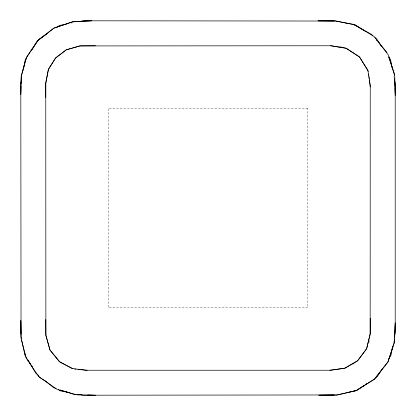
<?xml version="1.0" encoding="UTF-8"?>
<svg xmlns="http://www.w3.org/2000/svg" width="416" height="416" viewBox="0 0 416 416"><rect width="100%" height="100%" fill="white"/><g stroke="black" fill="none" stroke-linecap="round" stroke-linejoin="round"><path stroke-width="0.31" stroke-dasharray="2.08 1.56" d="M393.422 342.248L393.661 340.99M71.349 23.14L75.088 22.402M353.153 51.834L353.512 52.104M393.848 76.336L394.092 77.584M21.783 337.792L22.032 339.04M339.576 46.426A37.497 37.497 0 0 1 341.468 46.826M369.418 340.465A37.471 37.471 0 0 1 368.607 343.616M354.416 363.308A37.471 37.471 0 0 1 352.326 364.686M307.84 108.16L108.16 108.16L108.16 307.84L307.84 307.84L307.84 108.16"/><path stroke-width="0.62" d="M45.76 97.505L45.781 82.716L48.48 69.222L55.604 57.97L66.238 49.837L79.633 45.937L331.292 45.76L346.159 48.246L359.247 56.701L367.812 70.002L370.24 85.28L370.167 334.428L366.553 348.904L357.656 360.734L345.186 368.087L330.824 370.24L85.753 370.24L71.89 368.451L59.119 361.431L49.806 349.695L45.874 335.343L45.76 83.496L48.344 69.545L55.526 58.058L66.378 49.774L80.246 45.895L95.545 45.76M370.24 318.193L370.214 333.346L366.751 348.468L357.526 360.849L344.609 368.285L329.878 370.24M20.8 94.718L21.148 76.908L26.192 58.006L37.57 40.752L54.08 28.038L73.294 21.642L91.827 20.8M20.8 93.616L21.008 86.024M21.06 84.126L21.284 75.904L26.426 57.496L37.648 40.659L53.778 28.215L72.654 21.731L91.073 20.8M395.2 322.743L394.514 341.552L388.112 361.66L374.535 379.075L356.096 390.671L336.502 395.034L318.609 395.2M394.508 339.435L394.363 342.654L387.795 362.206L374.436 379.168L356.429 390.52L337.423 394.992L319.675 395.2M394.566 338.151L395.2 323.996M21.393 80.049L20.8 83.2L21.044 334.048M23.291 69.971L25.069 60.523L26.458 58.37M392.59 346.658L390.931 355.477L388.846 358.706M394.607 335.951L395.2 332.8L395.2 83.2L394.586 80.08M32.016 49.759L33.062 48.147M34.102 46.535L35.49 44.382M36.187 43.306L38.62 39.541L46.649 34.133M381.898 369.465L377.38 376.459L375.237 377.905M56.28 27.643L59.493 25.48L66.357 24.123M364.536 385.112L356.507 390.52L349.643 391.877M365.607 384.394L366.678 383.672M80.08 21.414L83.2 20.8L334.058 21.039M334.048 394.956L83.2 395.2L80.049 394.607M318.334 20.8L334.828 20.894L353.044 24.253L354.744 25.184M318.042 20.8L335.556 20.925L355.118 24.96L374.27 36.686L388.534 55.214L394.784 76.398L395.2 95.472M95.618 395.2L77.402 394.919L57.278 389.475L38.839 376.657L26.338 358.306L21.112 338.853L20.8 320.975M75.478 394.529L74.178 394.477L60.346 389.932M76.773 394.576L81.968 394.779M87.807 395.002L92.997 395.2M74.802 369.07L76.034 369.184M77.891 369.361L80.361 369.595M81.598 369.715L87.157 370.24M330.538 45.76L346.096 48.225L359.757 57.262L368.311 71.479M346.029 23.291L347.287 23.525M352.96 24.591L355.477 25.064L364.624 30.976M69.971 392.709L60.523 390.931L58.37 389.542M56.139 388.549L53.732 387.759L45.266 380.926M73.003 368.675L60.159 362.274L50.118 350.298L45.869 335.166L45.76 319.53M355.872 25.802L357.006 26.421M358.14 27.04L371.727 34.46L372.96 35.911M374.847 37.575L376.459 38.62L381.867 46.649M46.535 381.898L39.541 377.38L38.095 375.237M38.298 375.305L35.807 373.298L27.856 359.897M376.256 39.785L377.083 40.758M377.905 41.725L386.968 52.374M388.721 56.815L390.52 59.493L392.246 68.229M27.279 359.18L25.48 356.507L24.986 354.011M28.002 360.251L30.888 364.536M31.606 365.607L32.328 366.673M25.537 355.987L24.877 354.874L21.653 339.893M388.658 57.179L394.368 73.393L394.451 75.338M21.382 338.645L20.977 336.773L20.8 320.336M368.633 74.053L368.794 75.338M368.956 76.622L369.195 78.546M369.356 79.83L370.24 86.897M394.566 77.938L394.924 86.377M394.976 87.677L395.2 92.872"/></g></svg>
